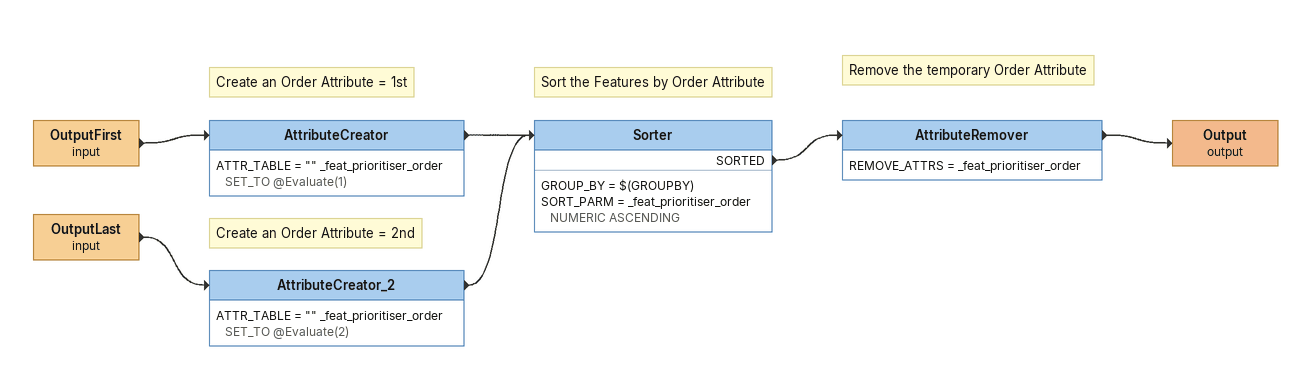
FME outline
OutputFirst (input)
    -> AttributeCreator
Note: Create an Order Attribute = 1st
AttributeCreator
    ATTR_TABLE = "" _feat_prioritiser_order SET_TO @Evaluate(1)
    -> Sorter
OutputLast (input)
    -> AttributeCreator_2
Note: Create an Order Attribute = 2nd
AttributeCreator_2
    ATTR_TABLE = "" _feat_prioritiser_order SET_TO @Evaluate(2)
    -> Sorter
Note: Sort the Features by Order Attribute
Sorter
    GROUP_BY = $(GROUPBY)
    SORT_PARM = _feat_prioritiser_order NUMERIC ASCENDING
    SORTED -> AttributeRemover
Note: Remove the temporary Order Attribute
AttributeRemover
    REMOVE_ATTRS = _feat_prioritiser_order
    -> Output (output)
Output (output)
